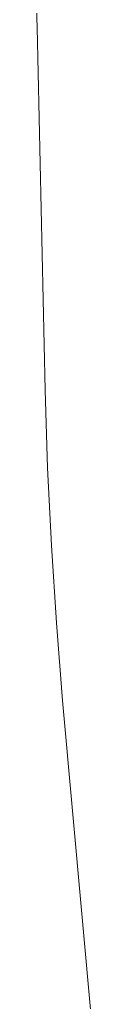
# Model space of a CAD drawing. Extents: x 2498567 to 2501210, y 7092229 to 7094464.
# Drawn here: x 2498966.38 to 2498967.35, y 7093092.72 to 7093108.65 of the extents above; entities that cross this region are included whole.
import ezdxf

# ---------------------------------------------------------------- set-up
doc = ezdxf.new("R2010")
doc.units = 0
doc.header["$MEASUREMENT"] = 0
doc.layers.add('Level 31', color=254, linetype='Continuous', lineweight=0)

msp = doc.modelspace()

# ---------------------------------------------------------------- linework, layer by layer
at = {"layer": 'Level 31', "color": 35, "linetype": 'Continuous', "lineweight": 13}
for p, q in [((2498966.376, 7093110.324), (2498966.427, 7093108.525)), ((2498966.427, 7093108.525), (2498966.56, 7093102.646)), ((2498966.56, 7093102.646), (2498966.599, 7093101.387)), ((2498966.599, 7093101.387), (2498966.659, 7093100.129)), ((2498966.659, 7093100.129), (2498966.74, 7093098.873)), ((2498966.74, 7093098.873), (2498966.842, 7093097.617)), ((2498966.842, 7093097.617), (2498967.351, 7093091.931))]:
    msp.add_line(p, q, dxfattribs=at)

doc.saveas('drawing.dxf')
